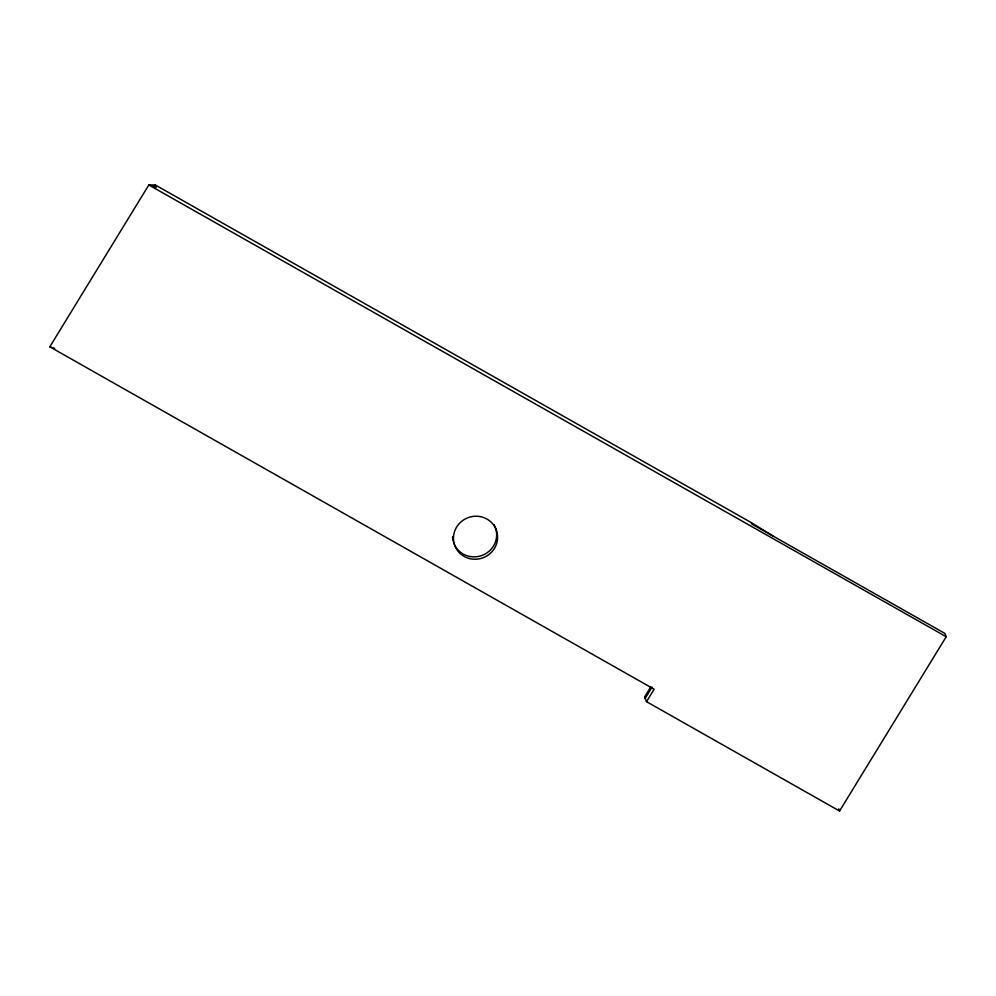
<?xml version="1.0" encoding="UTF-8"?>
<svg xmlns="http://www.w3.org/2000/svg" width="996" height="996" viewBox="0 0 996 996"><rect width="100%" height="100%" fill="white"/><g stroke="black" fill="none" stroke-linecap="round" stroke-linejoin="round"><path stroke-width="1.49" d="M751.27 522.614L751.831 524.033L944.88 633.406L946.2 636.73L839.566 811.03L646.516 701.657L654.123 689.207L49.8 346.82L148.827 184.97L155.326 184.982L751.27 522.614L772.809 535.923M650.724 686.966L644.624 696.926L646.516 701.657M645.196 698.345L652.044 687.14M49.8 346.82L54.768 348.413M946.2 636.73L148.827 184.97L156.272 187.348L155.326 184.982M838.682 808.827L839.566 811.03M493.929 524.531A22.173 21.414 -21.7 0 1 483.284 554.934A22.173 21.414 -21.7 0 1 453.554 542.334M453.155 541.002A22.173 21.414 -21.7 0 1 452.545 536.832M469.39 558.532A22.173 21.414 -21.7 0 0 496.967 532.088A22.173 21.414 -21.7 0 0 460.252 522.564A22.173 21.414 -21.7 0 0 469.39 558.532"/></g></svg>
